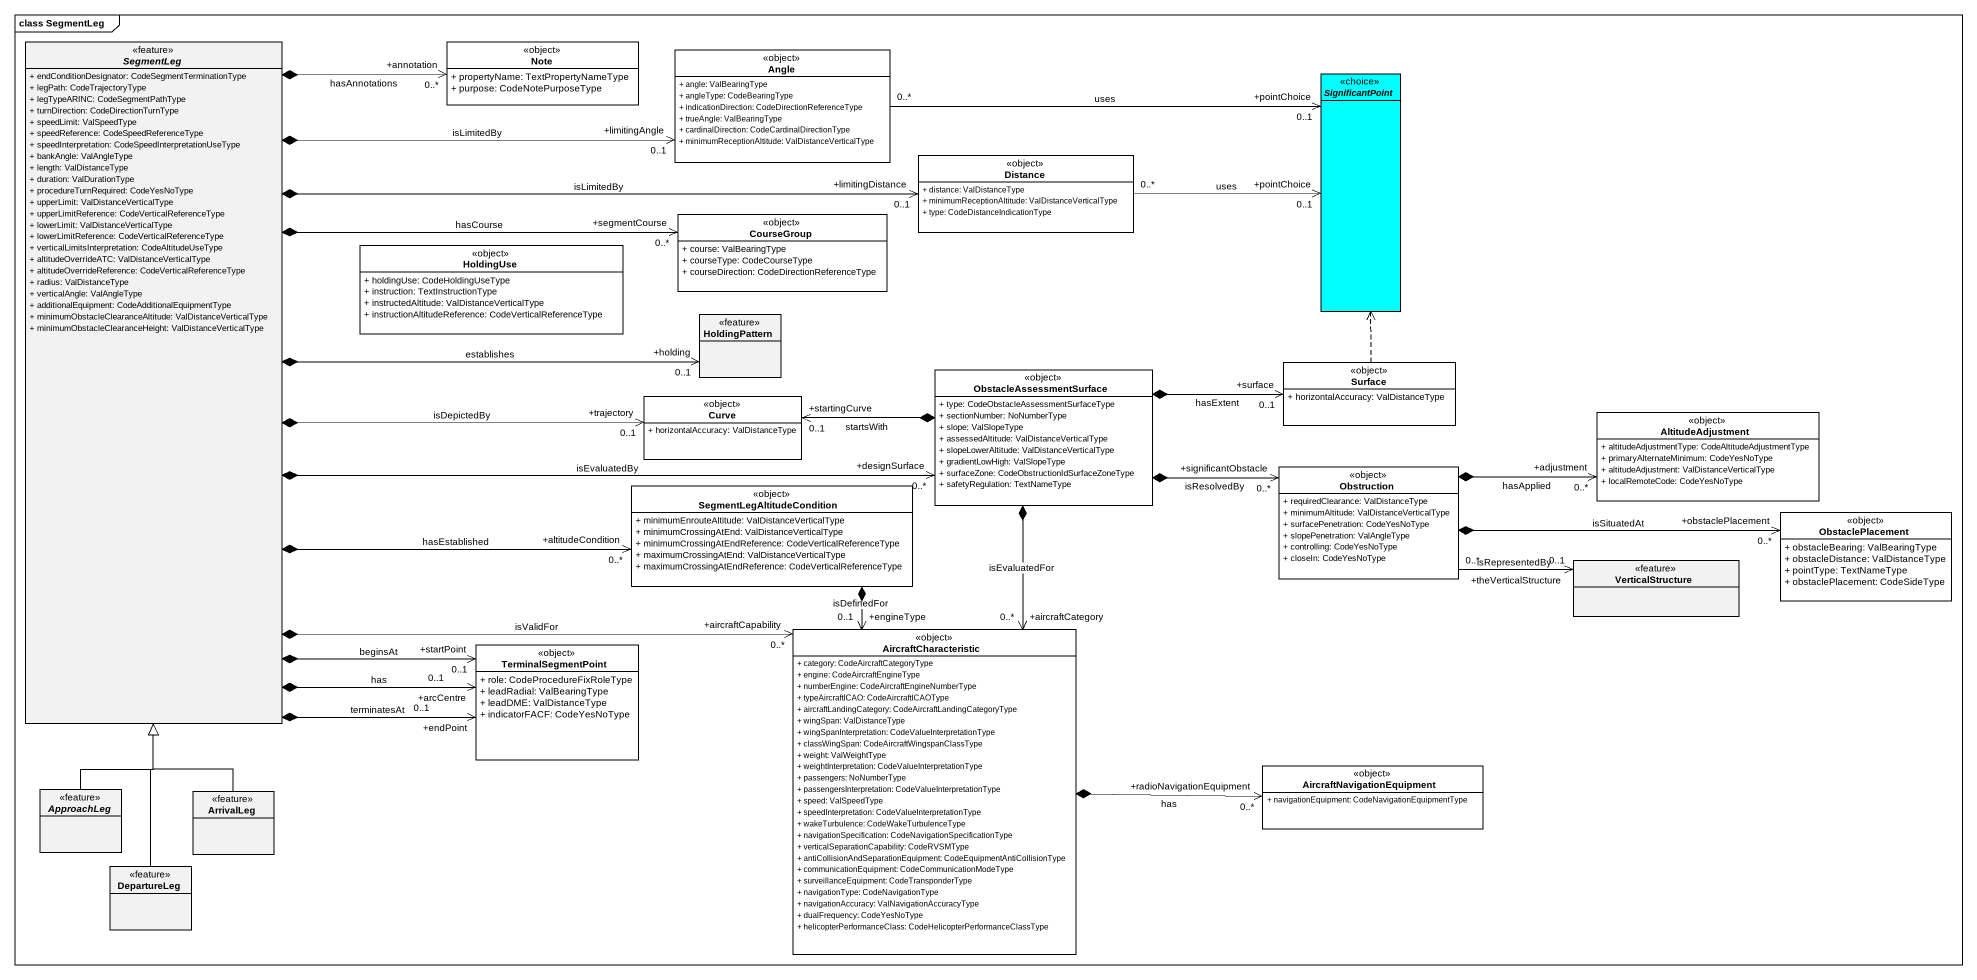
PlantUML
@startuml
mainframe class SegmentLeg
hide circle
hide empty members
skinparam classAttributeIconSize 0
abstract class SegmentLeg <<feature>> {
  + endConditionDesignator: CodeSegmentTerminationType
  + legPath: CodeTrajectoryType
  + legTypeARINC: CodeSegmentPathType
  + turnDirection: CodeDirectionTurnType
  + speedLimit: ValSpeedType
  + speedReference: CodeSpeedReferenceType
  + speedInterpretation: CodeSpeedInterpretationUseType
  + bankAngle: ValAngleType
  + length: ValDistanceType
  + duration: ValDurationType
  + procedureTurnRequired: CodeYesNoType
  + upperLimit: ValDistanceVerticalType
  + upperLimitReference: CodeVerticalReferenceType
  + lowerLimit: ValDistanceVerticalType
  + lowerLimitReference: CodeVerticalReferenceType
  + verticalLimitsInterpretation: CodeAltitudeUseType
  + altitudeOverrideATC: ValDistanceVerticalType
  + altitudeOverrideReference: CodeVerticalReferenceType
  + radius: ValDistanceType
  + verticalAngle: ValAngleType
  + additionalEquipment: CodeAdditionalEquipmentType
  + minimumObstacleClearanceAltitude: ValDistanceVerticalType
  + minimumObstacleClearanceHeight: ValDistanceVerticalType
}
class "Note" as Note_ <<object>> #FFFFFF {
  + propertyName: TextPropertyNameType
  + purpose: CodeNotePurposeType
}
class Angle <<object>> #FFFFFF {
  + angle: ValBearingType
  + angleType: CodeBearingType
  + indicationDirection: CodeDirectionReferenceType
  + trueAngle: ValBearingType
  + cardinalDirection: CodeCardinalDirectionType
  + minimumReceptionAltitude: ValDistanceVerticalType
}
abstract class SignificantPoint <<choice>> #00FFFF
class Distance <<object>> #FFFFFF {
  + distance: ValDistanceType
  + minimumReceptionAltitude: ValDistanceVerticalType
  + type: CodeDistanceIndicationType
}
class CourseGroup <<object>> #FFFFFF {
  + course: ValBearingType
  + courseType: CodeCourseType
  + courseDirection: CodeDirectionReferenceType
}
class HoldingUse <<object>> #FFFFFF {
  + holdingUse: CodeHoldingUseType
  + instruction: TextInstructionType
  + instructedAltitude: ValDistanceVerticalType
  + instructionAltitudeReference: CodeVerticalReferenceType
}
class HoldingPattern <<feature>>
class ObstacleAssessmentSurface <<object>> #FFFFFF {
  + type: CodeObstacleAssessmentSurfaceType
  + sectionNumber: NoNumberType
  + slope: ValSlopeType
  + assessedAltitude: ValDistanceVerticalType
  + slopeLowerAltitude: ValDistanceVerticalType
  + gradientLowHigh: ValSlopeType
  + surfaceZone: CodeObstructionIdSurfaceZoneType
  + safetyRegulation: TextNameType
}
class Surface <<object>> #FFFFFF {
  + horizontalAccuracy: ValDistanceType
}
class Curve <<object>> #FFFFFF {
  + horizontalAccuracy: ValDistanceType
}
class AltitudeAdjustment <<object>> #FFFFFF {
  + altitudeAdjustmentType: CodeAltitudeAdjustmentType
  + primaryAlternateMinimum: CodeYesNoType
  + altitudeAdjustment: ValDistanceVerticalType
  + localRemoteCode: CodeYesNoType
}
class SegmentLegAltitudeCondition <<object>> #FFFFFF {
  + minimumEnrouteAltitude: ValDistanceVerticalType
  + minimumCrossingAtEnd: ValDistanceVerticalType
  + minimumCrossingAtEndReference: CodeVerticalReferenceType
  + maximumCrossingAtEnd: ValDistanceVerticalType
  + maximumCrossingAtEndReference: CodeVerticalReferenceType
}
class Obstruction <<object>> #FFFFFF {
  + requiredClearance: ValDistanceType
  + minimumAltitude: ValDistanceVerticalType
  + surfacePenetration: CodeYesNoType
  + slopePenetration: ValAngleType
  + controlling: CodeYesNoType
  + closeIn: CodeYesNoType
}
class ObstaclePlacement <<object>> #FFFFFF {
  + obstacleBearing: ValBearingType
  + obstacleDistance: ValDistanceType
  + pointType: TextNameType
  + obstaclePlacement: CodeSideType
}
class VerticalStructure <<feature>>
class TerminalSegmentPoint <<object>> #FFFFFF {
  + role: CodeProcedureFixRoleType
  + leadRadial: ValBearingType
  + leadDME: ValDistanceType
  + indicatorFACF: CodeYesNoType
}
class AircraftCharacteristic <<object>> #FFFFFF {
  + category: CodeAircraftCategoryType
  + engine: CodeAircraftEngineType
  + numberEngine: CodeAircraftEngineNumberType
  + typeAircraftICAO: CodeAircraftICAOType
  + aircraftLandingCategory: CodeAircraftLandingCategoryType
  + wingSpan: ValDistanceType
  + wingSpanInterpretation: CodeValueInterpretationType
  + classWingSpan: CodeAircraftWingspanClassType
  + weight: ValWeightType
  + weightInterpretation: CodeValueInterpretationType
  + passengers: NoNumberType
  + passengersInterpretation: CodeValueInterpretationType
  + speed: ValSpeedType
  + speedInterpretation: CodeValueInterpretationType
  + wakeTurbulence: CodeWakeTurbulenceType
  + navigationSpecification: CodeNavigationSpecificationType
  + verticalSeparationCapability: CodeRVSMType
  + antiCollisionAndSeparationEquipment: CodeEquipmentAntiCollisionType
  + communicationEquipment: CodeCommunicationModeType
  + surveillanceEquipment: CodeTransponderType
  + navigationType: CodeNavigationType
  + navigationAccuracy: ValNavigationAccuracyType
  + dualFrequency: CodeYesNoType
  + helicopterPerformanceClass: CodeHelicopterPerformanceClassType
}
class AircraftNavigationEquipment <<object>> #FFFFFF {
  + navigationEquipment: CodeNavigationEquipmentType
}
abstract class ApproachLeg <<feature>>
class ArrivalLeg <<feature>>
class DepartureLeg <<feature>>
SegmentLeg *-up-> "+annotation\n0..*" Note_ : hasAnnotations
SegmentLeg *-right-> "+limitingAngle\n0..1" Angle : isLimitedBy
SegmentLeg *-right-> "+limitingDistance\n0..1" Distance : isLimitedBy
SegmentLeg *-right-> "+segmentCourse\n0..*" CourseGroup : hasCourse
SegmentLeg *-right-> "+holding\n0..1" HoldingPattern : establishes
SegmentLeg *-right-> "+designSurface\n0..*" ObstacleAssessmentSurface : isEvaluatedBy
SegmentLeg *-right-> "+trajectory\n0..1" Curve : isDepictedBy
SegmentLeg *-right-> "+altitudeCondition\n0..*" SegmentLegAltitudeCondition : hasEstablished
SegmentLeg *--> "+startPoint\n0..1" TerminalSegmentPoint : beginsAt
SegmentLeg *--> "+arcCentre\n0..1" TerminalSegmentPoint : has
SegmentLeg *--> "+endPoint\n0..1" TerminalSegmentPoint : terminatesAt
SegmentLeg *-right-> "+aircraftCapability\n0..*" AircraftCharacteristic : isValidFor
Angle "0..*" -right-> "+pointChoice\n0..1" SignificantPoint : uses
Distance "0..*" -right-> "+pointChoice\n0..1" SignificantPoint : uses
ObstacleAssessmentSurface *-right-> "+surface\n0..1" Surface : hasExtent
ObstacleAssessmentSurface *-left-> "+startingCurve\n0..1" Curve : startsWith
ObstacleAssessmentSurface *-right-> "+significantObstacle\n0..*" Obstruction : isResolvedBy
ObstacleAssessmentSurface *--> "+aircraftCategory\n0..*" AircraftCharacteristic : isEvaluatedFor
Surface .up.> SignificantPoint
SegmentLegAltitudeCondition *--> "+engineType\n0..1" AircraftCharacteristic : isDefinedFor
Obstruction *-right-> "+adjustment\n0..*" AltitudeAdjustment : hasApplied
Obstruction *-right-> "+obstaclePlacement\n0..*" ObstaclePlacement : isSituatedAt
Obstruction "0..*" -right-> "+theVerticalStructure\n0..1" VerticalStructure : isRepresentedBy
AircraftCharacteristic *-right-> "+radioNavigationEquipment\n0..*" AircraftNavigationEquipment : has
ApproachLeg -up-|> SegmentLeg
ArrivalLeg -up-|> SegmentLeg
DepartureLeg -up-|> SegmentLeg
@enduml
